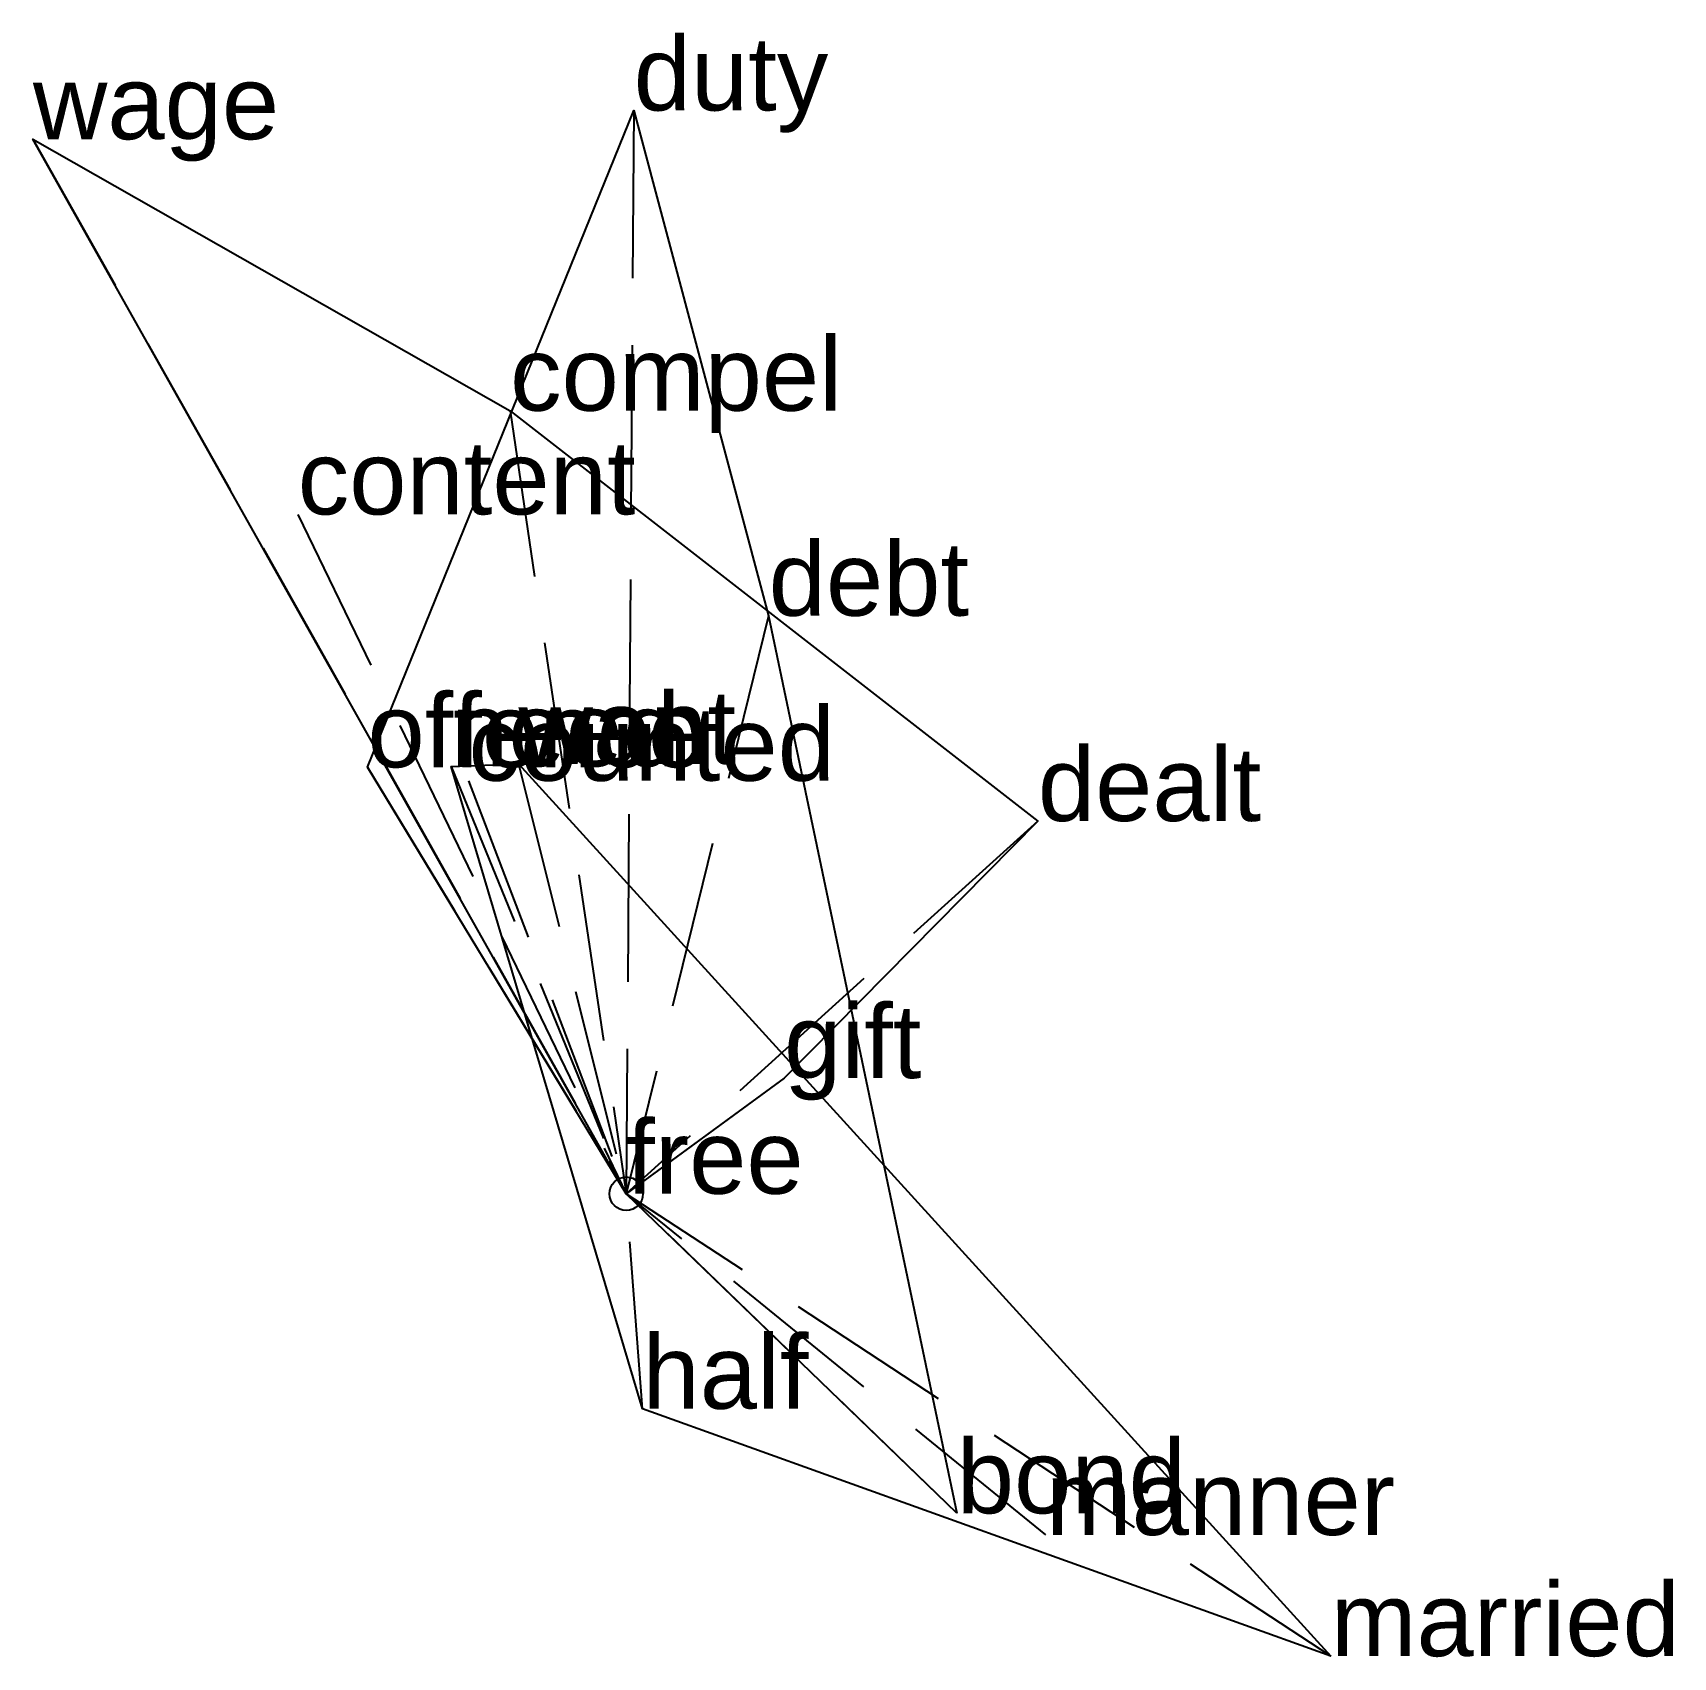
# Model space of a CAD drawing. Extents: x -0.89 to 1.56, y -0.69 to 1.73.
import ezdxf

# ---------------------------------------------------------------- set-up
doc = ezdxf.new("R2010")
doc.units = 0
doc.linetypes.add('DASHED2', pattern=[0.3, 0.25, -0.05])
for name, color, linetype in [('TEXT_nt', 1, 'CONTINUOUS'), ('TEXT_ot', 1, 'CONTINUOUS'), ('TEXT_q', 1, 'CONTINUOUS')]:
    doc.layers.add(name, color=color, linetype=linetype)
doc.styles.get("Standard").update_dxf_attribs({"font": 'arial.ttf'})

# ---------------------------------------------------------------- blocks, each defined once
blk = doc.blocks.new('ot-free')
at = {"layer": 'LINES_ot', "linetype": 'DASHED2'}
for p in [(-0.8851, 1.5733), (-0.1733, 1.1683), (-0.4901, 1.0135), (0.6141, 0.5561), (0.2355, 0.1725), (0, 0)]:
    blk.add_line(p, (0, 0), dxfattribs=at)
at = {"layer": 'ORIGIN_ot'}
blk.add_circle((0, 0), 0.025, dxfattribs=at)
at = {"layer": 'TEXT_ot'}
for s, p in [('wage', (-0.8851, 1.5733)), ('compel', (-0.1733, 1.1683)), ('content', (-0.4901, 1.0135)), ('dealt', (0.6141, 0.5561)), ('gift', (0.2355, 0.1725)), ('free', (0, 0))]:
    blk.add_text(s, height=0.11, dxfattribs=at).set_placement(p)
blk = doc.blocks.new('nt-free')
at = {"layer": 'LINES_nt', "linetype": 'DASHED2'}
for p in [(0.0111, 1.6162), (0.2125, 0.8624), (-0.3861, 0.6363), (-0.2353, 0.6162), (0, 0), (0.4932, -0.4768)]:
    blk.add_line(p, (0, 0), dxfattribs=at)
at = {"layer": 'ORIGIN_nt'}
blk.add_circle((0, 0), 0.025, dxfattribs=at)
at = {"layer": 'TEXT_nt'}
for s, p in [('duty', (0.0111, 1.6162)), ('debt', (0.2125, 0.8624)), ('offence', (-0.3861, 0.6363)), ('counted', (-0.2353, 0.6162)), ('free', (0, 0)), ('bond', (0.4932, -0.4768))]:
    blk.add_text(s, height=0.11, dxfattribs=at).set_placement(p)
blk = doc.blocks.new('q-free')
at = {"layer": 'LINES_q', "linetype": 'DASHED2'}
for p in [(-0.2614, 0.6376), (-0.1608, 0.6413), (0, 0), (0.6261, -0.5091), (1.051, -0.6899), (0.0243, -0.3208)]:
    blk.add_line(p, (0, 0), dxfattribs=at)
at = {"layer": 'ORIGIN_q'}
blk.add_circle((0, 0), 0.025, dxfattribs=at)
at = {"layer": 'TEXT_q'}
for s, p in [('need', (-0.2614, 0.6376)), ('want', (-0.1608, 0.6413)), ('free', (0, 0)), ('half', (0.0243, -0.3208)), ('manner', (0.6261, -0.5091)), ('married', (1.051, -0.6899))]:
    blk.add_text(s, height=0.11, dxfattribs=at).set_placement(p)

msp = doc.modelspace()

# ---------------------------------------------------------------- linework, layer by layer
at = {"layer": 'OUTLINE_nt', "linetype": 'CONTINUOUS'}
msp.add_polyline3d([(0.4932, -0.4768, 0), (0, 0, 0), (-0.3861, 0.6363, 0), (0.0111, 1.6162, 0), (0.2125, 0.8624, 0), (0.4932, -0.4768, 0)], close=True, dxfattribs=at)
at = {"layer": 'OUTLINE_ot', "linetype": 'CONTINUOUS'}
msp.add_polyline3d([(0, 0, 0), (-0.8851, 1.5733, 0), (-0.1733, 1.1683, 0), (0.6141, 0.5561, 0), (0.2355, 0.1725, 0), (0, 0, 0)], close=True, dxfattribs=at)
at = {"layer": 'OUTLINE_q', "linetype": 'CONTINUOUS'}
msp.add_polyline3d([(1.051, -0.6899, 0), (0.0243, -0.3208, 0), (-0.2614, 0.6376, 0), (-0.1608, 0.6413, 0), (1.051, -0.6899, 0)], close=True, dxfattribs=at)

# ---------------------------------------------------------------- block references
for name in ['nt-free', 'ot-free', 'q-free']:
    msp.add_blockref(name, (0, 0))

doc.saveas('drawing.dxf')
